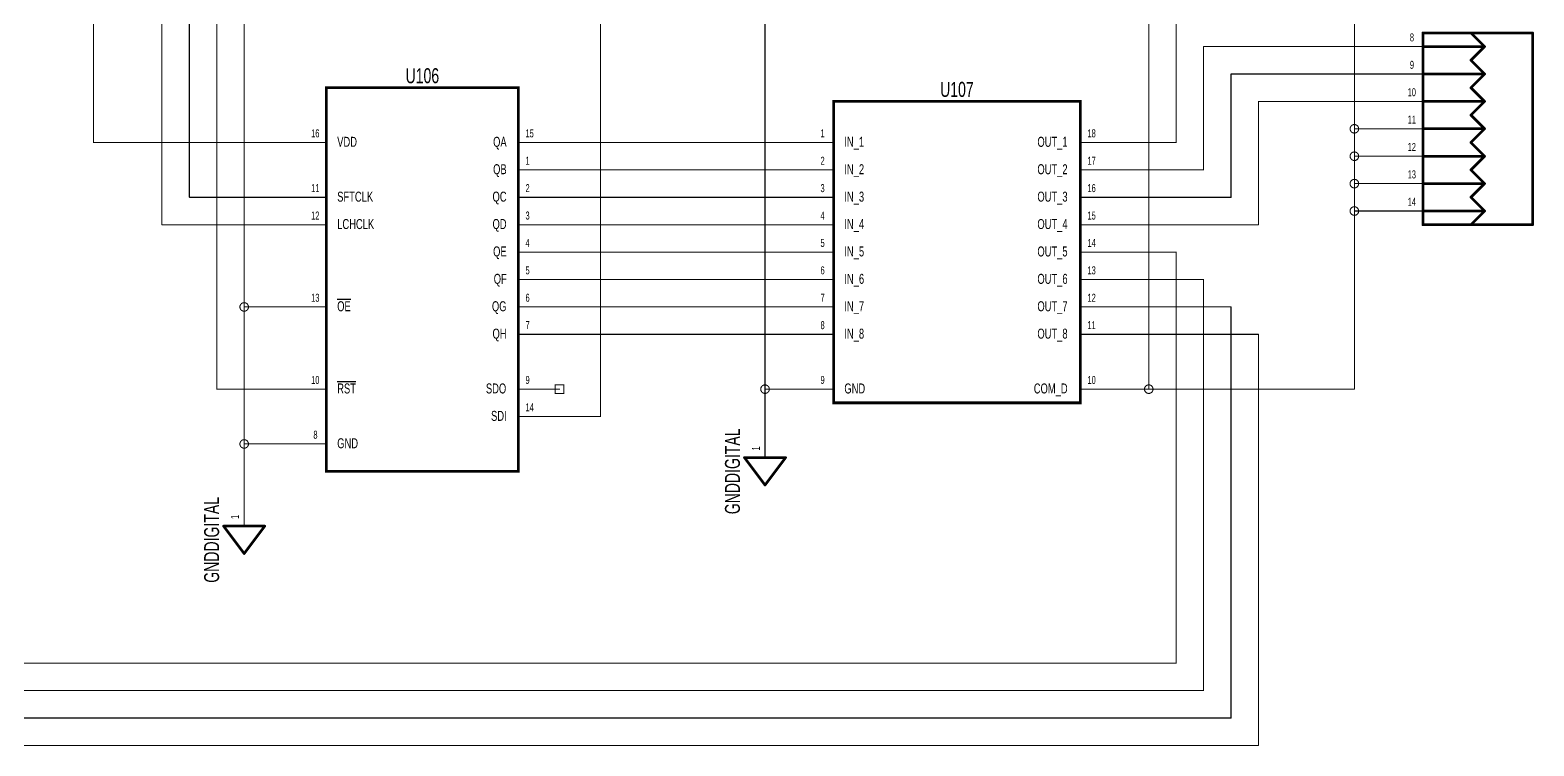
# Model space of a CAD drawing. Extents: x 0 to 23.8, y -0.1 to 21.2.
# Drawn here: x 13.12 to 18.6, y 13.61 to 16.22 of the extents above; entities that cross this region are included whole.
import ezdxf
from ezdxf.enums import TextEntityAlignment as Align

# ---------------------------------------------------------------- set-up
doc = ezdxf.new("R2010")
doc.units = 0
for name, color, linetype in [('Element', 253, 'CONTINUOUS'), ('Net', 50, 'CONTINUOUS'), ('Pin', 50, 'CONTINUOUS')]:
    doc.layers.add(name, color=color, linetype=linetype)

msp = doc.modelspace()

# ---------------------------------------------------------------- linework, layer by layer
at = {"layer": 'Element', "linetype": 'CONTINUOUS', "const_width": 0.0098}
for points in [[(18.6, 16.2091), (18.2, 16.2091)], [(18.2, 16.2091), (18.2, 15.5091)], [(18.425, 16.1591), (18.375, 16.2091)], [(18.6, 15.5091), (18.6, 16.2091)], [(18.425, 16.1591), (18.2, 16.1591)], [(18.425, 16.1591), (18.375, 16.1091)], [(18.425, 16.0591), (18.375, 16.1091)], [(18.425, 16.0591), (18.2, 16.0591)], [(18.425, 16.0591), (18.375, 16.0091)], [(14.2, 16.0091), (14.9, 16.0091), (14.9, 14.6091), (14.2, 14.6091), (14.2, 16.0091)], [(18.425, 15.9591), (18.375, 16.0091)], [(16.05, 15.9591), (16.95, 15.9591), (16.95, 14.8591), (16.05, 14.8591), (16.05, 15.9591)], [(18.425, 15.9591), (18.2, 15.9591)], [(18.425, 15.9591), (18.375, 15.9091)], [(18.425, 15.8591), (18.375, 15.9091)], [(18.425, 15.8591), (18.2, 15.8591)], [(18.425, 15.8591), (18.375, 15.8091)], [(18.425, 15.7591), (18.375, 15.8091)], [(18.425, 15.7591), (18.2, 15.7591)], [(18.425, 15.7591), (18.375, 15.7091)], [(18.425, 15.6591), (18.375, 15.7091)], [(18.425, 15.6591), (18.2, 15.6591)], [(18.425, 15.6591), (18.375, 15.6091)], [(18.425, 15.5591), (18.375, 15.6091)], [(18.425, 15.5591), (18.2, 15.5591)], [(18.425, 15.5591), (18.375, 15.5091)], [(18.2, 15.5091), (18.6, 15.5091)], [(15.725, 14.6591), (15.875, 14.6591)], [(15.725, 14.6591), (15.8, 14.5591)], [(15.8, 14.5591), (15.875, 14.6591)], [(13.825, 14.4091), (13.975, 14.4091)], [(13.825, 14.4091), (13.9, 14.3091)], [(13.9, 14.3091), (13.975, 14.4091)]]:
    msp.add_lwpolyline(points, dxfattribs=at)
at = {"layer": 'Element', "linetype": 'CONTINUOUS', "const_width": 0.0049}
for points in [[(18.1975, 16.2091, 1), (18.2025, 16.2091, 1), (18.1975, 16.2091, 1)], [(18.1975, 16.2091, 1), (18.2025, 16.2091, 1), (18.1975, 16.2091, 1)], [(18.3725, 16.2091, 1), (18.3775, 16.2091, 1), (18.3725, 16.2091, 1)], [(18.5975, 16.2091, 1), (18.6025, 16.2091, 1), (18.5975, 16.2091, 1)], [(18.5975, 16.2091, 1), (18.6025, 16.2091, 1), (18.5975, 16.2091, 1)], [(18.1975, 16.1591, 1), (18.2025, 16.1591, 1), (18.1975, 16.1591, 1)], [(18.4225, 16.1591, 1), (18.4275, 16.1591, 1), (18.4225, 16.1591, 1)], [(18.4225, 16.1591, 1), (18.4275, 16.1591, 1), (18.4225, 16.1591, 1)], [(18.4225, 16.1591, 1), (18.4275, 16.1591, 1), (18.4225, 16.1591, 1)], [(18.3725, 16.1091, 1), (18.3775, 16.1091, 1), (18.3725, 16.1091, 1)], [(18.3725, 16.1091, 1), (18.3775, 16.1091, 1), (18.3725, 16.1091, 1)], [(18.1975, 16.0591, 1), (18.2025, 16.0591, 1), (18.1975, 16.0591, 1)], [(18.4225, 16.0591, 1), (18.4275, 16.0591, 1), (18.4225, 16.0591, 1)], [(18.4225, 16.0591, 1), (18.4275, 16.0591, 1), (18.4225, 16.0591, 1)], [(18.4225, 16.0591, 1), (18.4275, 16.0591, 1), (18.4225, 16.0591, 1)], [(18.3725, 16.0091, 1), (18.3775, 16.0091, 1), (18.3725, 16.0091, 1)], [(18.3725, 16.0091, 1), (18.3775, 16.0091, 1), (18.3725, 16.0091, 1)], [(18.1975, 15.9591, 1), (18.2025, 15.9591, 1), (18.1975, 15.9591, 1)], [(18.3725, 15.9091, 1), (18.3775, 15.9091, 1), (18.3725, 15.9091, 1)], [(18.3725, 15.9091, 1), (18.3775, 15.9091, 1), (18.3725, 15.9091, 1)], [(18.4225, 15.9591, 1), (18.4275, 15.9591, 1), (18.4225, 15.9591, 1)], [(18.4225, 15.9591, 1), (18.4275, 15.9591, 1), (18.4225, 15.9591, 1)], [(18.4225, 15.9591, 1), (18.4275, 15.9591, 1), (18.4225, 15.9591, 1)], [(18.1975, 15.8591, 1), (18.2025, 15.8591, 1), (18.1975, 15.8591, 1)], [(18.4225, 15.8591, 1), (18.4275, 15.8591, 1), (18.4225, 15.8591, 1)], [(18.4225, 15.8591, 1), (18.4275, 15.8591, 1), (18.4225, 15.8591, 1)], [(18.4225, 15.8591, 1), (18.4275, 15.8591, 1), (18.4225, 15.8591, 1)], [(18.3725, 15.8091, 1), (18.3775, 15.8091, 1), (18.3725, 15.8091, 1)], [(18.3725, 15.8091, 1), (18.3775, 15.8091, 1), (18.3725, 15.8091, 1)], [(18.1975, 15.7591, 1), (18.2025, 15.7591, 1), (18.1975, 15.7591, 1)], [(18.4225, 15.7591, 1), (18.4275, 15.7591, 1), (18.4225, 15.7591, 1)], [(18.4225, 15.7591, 1), (18.4275, 15.7591, 1), (18.4225, 15.7591, 1)], [(18.4225, 15.7591, 1), (18.4275, 15.7591, 1), (18.4225, 15.7591, 1)], [(18.3725, 15.7091, 1), (18.3775, 15.7091, 1), (18.3725, 15.7091, 1)], [(18.3725, 15.7091, 1), (18.3775, 15.7091, 1), (18.3725, 15.7091, 1)], [(18.1975, 15.6591, 1), (18.2025, 15.6591, 1), (18.1975, 15.6591, 1)], [(18.4225, 15.6591, 1), (18.4275, 15.6591, 1), (18.4225, 15.6591, 1)], [(18.4225, 15.6591, 1), (18.4275, 15.6591, 1), (18.4225, 15.6591, 1)], [(18.4225, 15.6591, 1), (18.4275, 15.6591, 1), (18.4225, 15.6591, 1)], [(18.3725, 15.6091, 1), (18.3775, 15.6091, 1), (18.3725, 15.6091, 1)], [(18.3725, 15.6091, 1), (18.3775, 15.6091, 1), (18.3725, 15.6091, 1)], [(18.1975, 15.5591, 1), (18.2025, 15.5591, 1), (18.1975, 15.5591, 1)], [(18.4225, 15.5591, 1), (18.4275, 15.5591, 1), (18.4225, 15.5591, 1)], [(18.4225, 15.5591, 1), (18.4275, 15.5591, 1), (18.4225, 15.5591, 1)], [(18.4225, 15.5591, 1), (18.4275, 15.5591, 1), (18.4225, 15.5591, 1)], [(18.1975, 15.5091, 1), (18.2025, 15.5091, 1), (18.1975, 15.5091, 1)], [(18.1975, 15.5091, 1), (18.2025, 15.5091, 1), (18.1975, 15.5091, 1)], [(18.3725, 15.5091, 1), (18.3775, 15.5091, 1), (18.3725, 15.5091, 1)], [(18.5975, 15.5091, 1), (18.6025, 15.5091, 1), (18.5975, 15.5091, 1)], [(18.5975, 15.5091, 1), (18.6025, 15.5091, 1), (18.5975, 15.5091, 1)], [(15.7225, 14.6591, 1), (15.7275, 14.6591, 1), (15.7225, 14.6591, 1)], [(15.7225, 14.6591, 1), (15.7275, 14.6591, 1), (15.7225, 14.6591, 1)], [(15.8725, 14.6591, 1), (15.8775, 14.6591, 1), (15.8725, 14.6591, 1)], [(15.8725, 14.6591, 1), (15.8775, 14.6591, 1), (15.8725, 14.6591, 1)], [(15.7975, 14.5591, 1), (15.8025, 14.5591, 1), (15.7975, 14.5591, 1)], [(15.7975, 14.5591, 1), (15.8025, 14.5591, 1), (15.7975, 14.5591, 1)], [(13.8225, 14.4091, 1), (13.8275, 14.4091, 1), (13.8225, 14.4091, 1)], [(13.8225, 14.4091, 1), (13.8275, 14.4091, 1), (13.8225, 14.4091, 1)], [(13.9725, 14.4091, 1), (13.9775, 14.4091, 1), (13.9725, 14.4091, 1)], [(13.9725, 14.4091, 1), (13.9775, 14.4091, 1), (13.9725, 14.4091, 1)], [(13.8975, 14.3091, 1), (13.9025, 14.3091, 1), (13.8975, 14.3091, 1)], [(13.8975, 14.3091, 1), (13.9025, 14.3091, 1), (13.8975, 14.3091, 1)]]:
    msp.add_lwpolyline(points, format="xyb", dxfattribs=at)
at = {"layer": 'Net', "linetype": 'CONTINUOUS', "const_width": 0.0039}
for points in [[(13.9, 14.5591), (13.9, 19.9591)], [(17.95, 15.5591), (17.95, 17.6591)], [(13.35, 15.8091), (13.35, 17.4591)], [(13.7, 15.6091), (13.7, 17.2591)], [(13.6, 15.5091), (13.6, 17.1591)], [(13.8, 14.9091), (13.8, 16.5591)], [(15.2, 16.5591), (15.2, 14.8091)], [(15.8, 16.5591), (15.8, 14.9091)], [(17.2, 16.5591), (17.2, 14.9091)], [(17.3, 15.8091), (17.3, 16.5591)], [(17.4, 15.7091), (17.4, 16.1591)], [(17.4, 16.1591), (18.05, 16.1591)], [(17.5, 15.6091), (17.5, 16.0591)], [(17.5, 16.0591), (18.05, 16.0591)], [(17.6, 15.5091), (17.6, 15.9591)], [(17.6, 15.9591), (18.05, 15.9591)], [(17.9343, 15.8591), (17.935, 15.8542), (17.9373, 15.8498), (17.9407, 15.8463), (17.9451, 15.8441), (17.95, 15.8433), (17.9549, 15.8441), (17.9593, 15.8463), (17.9627, 15.8498), (17.965, 15.8542), (17.9657, 15.8591), (17.965, 15.8639), (17.9627, 15.8683), (17.9593, 15.8718), (17.9549, 15.874), (17.95, 15.8748), (17.9451, 15.874), (17.9407, 15.8718), (17.9373, 15.8683), (17.935, 15.8639), (17.9343, 15.8591)], [(18.05, 15.8591), (17.95, 15.8591)], [(14.05, 15.8091), (13.35, 15.8091)], [(15.05, 15.8091), (15.9, 15.8091)], [(17.1, 15.8091), (17.3, 15.8091)], [(17.9343, 15.7591), (17.935, 15.7542), (17.9373, 15.7498), (17.9407, 15.7463), (17.9451, 15.7441), (17.95, 15.7433), (17.9549, 15.7441), (17.9593, 15.7463), (17.9627, 15.7498), (17.965, 15.7542), (17.9657, 15.7591), (17.965, 15.7639), (17.9627, 15.7683), (17.9593, 15.7718), (17.9549, 15.774), (17.95, 15.7748), (17.9451, 15.774), (17.9407, 15.7718), (17.9373, 15.7683), (17.935, 15.7639), (17.9343, 15.7591)], [(18.05, 15.7591), (17.95, 15.7591)], [(15.9, 15.7091), (15.05, 15.7091)], [(17.1, 15.7091), (17.4, 15.7091)], [(17.9343, 15.6591), (17.935, 15.6542), (17.9373, 15.6498), (17.9407, 15.6463), (17.9451, 15.6441), (17.95, 15.6433), (17.9549, 15.6441), (17.9593, 15.6463), (17.9627, 15.6498), (17.965, 15.6542), (17.9657, 15.6591), (17.965, 15.6639), (17.9627, 15.6683), (17.9593, 15.6718), (17.9549, 15.674), (17.95, 15.6748), (17.9451, 15.674), (17.9407, 15.6718), (17.9373, 15.6683), (17.935, 15.6639), (17.9343, 15.6591)], [(18.05, 15.6591), (17.95, 15.6591)], [(14.05, 15.6091), (13.7, 15.6091)], [(15.05, 15.6091), (15.9, 15.6091)], [(17.1, 15.6091), (17.5, 15.6091)], [(17.9343, 15.5591), (17.935, 15.5542), (17.9373, 15.5498), (17.9407, 15.5463), (17.9451, 15.5441), (17.95, 15.5433), (17.9549, 15.5441), (17.9593, 15.5463), (17.9627, 15.5498), (17.965, 15.5542), (17.9657, 15.5591), (17.965, 15.5639), (17.9627, 15.5683), (17.9593, 15.5718), (17.9549, 15.574), (17.95, 15.5748), (17.9451, 15.574), (17.9407, 15.5718), (17.9373, 15.5683), (17.935, 15.5639), (17.9343, 15.5591)], [(18.05, 15.5591), (17.95, 15.5591)], [(17.95, 14.9091), (17.95, 15.5591)], [(14.05, 15.5091), (13.6, 15.5091)], [(15.9, 15.5091), (15.05, 15.5091)], [(17.1, 15.5091), (17.6, 15.5091)], [(15.05, 15.4091), (15.9, 15.4091)], [(17.1, 15.4091), (17.3, 15.4091)], [(17.3, 15.4091), (17.3, 13.9091)], [(15.9, 15.3091), (15.05, 15.3091)], [(17.1, 15.3091), (17.4, 15.3091)], [(17.4, 15.3091), (17.4, 13.8091)], [(13.8843, 15.2091), (13.885, 15.2042), (13.8873, 15.1998), (13.8907, 15.1963), (13.8951, 15.1941), (13.9, 15.1933), (13.9049, 15.1941), (13.9093, 15.1963), (13.9127, 15.1998), (13.915, 15.2042), (13.9157, 15.2091), (13.915, 15.2139), (13.9127, 15.2183), (13.9093, 15.2218), (13.9049, 15.224), (13.9, 15.2248), (13.8951, 15.224), (13.8907, 15.2218), (13.8873, 15.2183), (13.885, 15.2139), (13.8843, 15.2091)], [(14.05, 15.2091), (13.9, 15.2091)], [(15.05, 15.2091), (15.9, 15.2091)], [(17.1, 15.2091), (17.5, 15.2091)], [(17.5, 15.2091), (17.5, 13.7091)], [(15.9, 15.1091), (15.05, 15.1091)], [(17.1, 15.1091), (17.6, 15.1091)], [(17.6, 15.1091), (17.6, 13.6091)], [(15.7843, 14.9091), (15.785, 14.9042), (15.7873, 14.8998), (15.7907, 14.8963), (15.7951, 14.8941), (15.8, 14.8933), (15.8049, 14.8941), (15.8093, 14.8963), (15.8127, 14.8998), (15.815, 14.9042), (15.8157, 14.9091), (15.815, 14.9139), (15.8127, 14.9183), (15.8093, 14.9218), (15.8049, 14.924), (15.8, 14.9248), (15.7951, 14.924), (15.7907, 14.9218), (15.7873, 14.9183), (15.785, 14.9139), (15.7843, 14.9091)], [(17.1843, 14.9091), (17.185, 14.9042), (17.1873, 14.8998), (17.1907, 14.8963), (17.1951, 14.8941), (17.2, 14.8933), (17.2049, 14.8941), (17.2093, 14.8963), (17.2127, 14.8998), (17.215, 14.9042), (17.2157, 14.9091), (17.215, 14.9139), (17.2127, 14.9183), (17.2093, 14.9218), (17.2049, 14.924), (17.2, 14.9248), (17.1951, 14.924), (17.1907, 14.9218), (17.1873, 14.9183), (17.185, 14.9139), (17.1843, 14.9091)], [(14.05, 14.9091), (13.8, 14.9091)], [(15.9, 14.9091), (15.8, 14.9091)], [(15.8, 14.9091), (15.8, 14.8091)], [(17.1, 14.9091), (17.95, 14.9091)], [(15.2, 14.8091), (15.05, 14.8091)], [(13.8843, 14.7091), (13.885, 14.7042), (13.8873, 14.6998), (13.8907, 14.6963), (13.8951, 14.6941), (13.9, 14.6933), (13.9049, 14.6941), (13.9093, 14.6963), (13.9127, 14.6998), (13.915, 14.7042), (13.9157, 14.7091), (13.915, 14.7139), (13.9127, 14.7183), (13.9093, 14.7218), (13.9049, 14.724), (13.9, 14.7248), (13.8951, 14.724), (13.8907, 14.7218), (13.8873, 14.7183), (13.885, 14.7139), (13.8843, 14.7091)], [(14.05, 14.7091), (13.9, 14.7091)], [(17.3, 13.9091), (12.7394, 13.9091)], [(17.4, 13.8091), (12.7394, 13.8091)], [(17.5, 13.7091), (12.7394, 13.7091)], [(17.6, 13.6091), (12.7394, 13.6091)]]:
    msp.add_lwpolyline(points, dxfattribs=at)
at = {"layer": 'Net', "linetype": 'CONTINUOUS', "const_width": 0.002}
for points in [[(17.399, 16.1591, 1), (17.401, 16.1591, 1), (17.399, 16.1591, 1)], [(17.399, 16.1591, 1), (17.401, 16.1591, 1), (17.399, 16.1591, 1)], [(18.049, 16.1591, 1), (18.051, 16.1591, 1), (18.049, 16.1591, 1)], [(17.499, 16.0591, 1), (17.501, 16.0591, 1), (17.499, 16.0591, 1)], [(17.499, 16.0591, 1), (17.501, 16.0591, 1), (17.499, 16.0591, 1)], [(18.049, 16.0591, 1), (18.051, 16.0591, 1), (18.049, 16.0591, 1)], [(17.599, 15.9591, 1), (17.601, 15.9591, 1), (17.599, 15.9591, 1)], [(17.599, 15.9591, 1), (17.601, 15.9591, 1), (17.599, 15.9591, 1)], [(18.049, 15.9591, 1), (18.051, 15.9591, 1), (18.049, 15.9591, 1)], [(17.9333, 15.8591, 1), (17.9352, 15.8591, 1), (17.9333, 15.8591, 1)], [(17.949, 15.8591, 1), (17.951, 15.8591, 1), (17.949, 15.8591, 1)], [(18.049, 15.8591, 1), (18.051, 15.8591, 1), (18.049, 15.8591, 1)], [(13.349, 15.8091, 1), (13.351, 15.8091, 1), (13.349, 15.8091, 1)], [(13.349, 15.8091, 1), (13.351, 15.8091, 1), (13.349, 15.8091, 1)], [(14.049, 15.8091, 1), (14.051, 15.8091, 1), (14.049, 15.8091, 1)], [(15.049, 15.8091, 1), (15.051, 15.8091, 1), (15.049, 15.8091, 1)], [(15.899, 15.8091, 1), (15.901, 15.8091, 1), (15.899, 15.8091, 1)], [(17.099, 15.8091, 1), (17.101, 15.8091, 1), (17.099, 15.8091, 1)], [(17.299, 15.8091, 1), (17.301, 15.8091, 1), (17.299, 15.8091, 1)], [(17.299, 15.8091, 1), (17.301, 15.8091, 1), (17.299, 15.8091, 1)], [(17.9333, 15.7591, 1), (17.9352, 15.7591, 1), (17.9333, 15.7591, 1)], [(17.949, 15.7591, 1), (17.951, 15.7591, 1), (17.949, 15.7591, 1)], [(18.049, 15.7591, 1), (18.051, 15.7591, 1), (18.049, 15.7591, 1)], [(15.049, 15.7091, 1), (15.051, 15.7091, 1), (15.049, 15.7091, 1)], [(15.899, 15.7091, 1), (15.901, 15.7091, 1), (15.899, 15.7091, 1)], [(17.099, 15.7091, 1), (17.101, 15.7091, 1), (17.099, 15.7091, 1)], [(17.399, 15.7091, 1), (17.401, 15.7091, 1), (17.399, 15.7091, 1)], [(17.399, 15.7091, 1), (17.401, 15.7091, 1), (17.399, 15.7091, 1)], [(17.9333, 15.6591, 1), (17.9352, 15.6591, 1), (17.9333, 15.6591, 1)], [(17.949, 15.6591, 1), (17.951, 15.6591, 1), (17.949, 15.6591, 1)], [(18.049, 15.6591, 1), (18.051, 15.6591, 1), (18.049, 15.6591, 1)], [(13.699, 15.6091, 1), (13.701, 15.6091, 1), (13.699, 15.6091, 1)], [(13.699, 15.6091, 1), (13.701, 15.6091, 1), (13.699, 15.6091, 1)], [(14.049, 15.6091, 1), (14.051, 15.6091, 1), (14.049, 15.6091, 1)], [(15.049, 15.6091, 1), (15.051, 15.6091, 1), (15.049, 15.6091, 1)], [(15.899, 15.6091, 1), (15.901, 15.6091, 1), (15.899, 15.6091, 1)], [(17.099, 15.6091, 1), (17.101, 15.6091, 1), (17.099, 15.6091, 1)], [(17.499, 15.6091, 1), (17.501, 15.6091, 1), (17.499, 15.6091, 1)], [(17.499, 15.6091, 1), (17.501, 15.6091, 1), (17.499, 15.6091, 1)], [(17.9333, 15.5591, 1), (17.9352, 15.5591, 1), (17.9333, 15.5591, 1)], [(17.949, 15.5591, 1), (17.951, 15.5591, 1), (17.949, 15.5591, 1)], [(17.949, 15.5591, 1), (17.951, 15.5591, 1), (17.949, 15.5591, 1)], [(17.949, 15.5591, 1), (17.951, 15.5591, 1), (17.949, 15.5591, 1)], [(18.049, 15.5591, 1), (18.051, 15.5591, 1), (18.049, 15.5591, 1)], [(13.599, 15.5091, 1), (13.601, 15.5091, 1), (13.599, 15.5091, 1)], [(13.599, 15.5091, 1), (13.601, 15.5091, 1), (13.599, 15.5091, 1)], [(14.049, 15.5091, 1), (14.051, 15.5091, 1), (14.049, 15.5091, 1)], [(15.049, 15.5091, 1), (15.051, 15.5091, 1), (15.049, 15.5091, 1)], [(15.899, 15.5091, 1), (15.901, 15.5091, 1), (15.899, 15.5091, 1)], [(17.099, 15.5091, 1), (17.101, 15.5091, 1), (17.099, 15.5091, 1)], [(17.599, 15.5091, 1), (17.601, 15.5091, 1), (17.599, 15.5091, 1)], [(17.599, 15.5091, 1), (17.601, 15.5091, 1), (17.599, 15.5091, 1)], [(15.049, 15.4091, 1), (15.051, 15.4091, 1), (15.049, 15.4091, 1)], [(15.899, 15.4091, 1), (15.901, 15.4091, 1), (15.899, 15.4091, 1)], [(17.099, 15.4091, 1), (17.101, 15.4091, 1), (17.099, 15.4091, 1)], [(17.299, 15.4091, 1), (17.301, 15.4091, 1), (17.299, 15.4091, 1)], [(17.299, 15.4091, 1), (17.301, 15.4091, 1), (17.299, 15.4091, 1)], [(15.049, 15.3091, 1), (15.051, 15.3091, 1), (15.049, 15.3091, 1)], [(15.899, 15.3091, 1), (15.901, 15.3091, 1), (15.899, 15.3091, 1)], [(17.099, 15.3091, 1), (17.101, 15.3091, 1), (17.099, 15.3091, 1)], [(17.399, 15.3091, 1), (17.401, 15.3091, 1), (17.399, 15.3091, 1)], [(17.399, 15.3091, 1), (17.401, 15.3091, 1), (17.399, 15.3091, 1)], [(13.8833, 15.2091, 1), (13.8852, 15.2091, 1), (13.8833, 15.2091, 1)], [(13.899, 15.2091, 1), (13.901, 15.2091, 1), (13.899, 15.2091, 1)], [(14.049, 15.2091, 1), (14.051, 15.2091, 1), (14.049, 15.2091, 1)], [(15.049, 15.2091, 1), (15.051, 15.2091, 1), (15.049, 15.2091, 1)], [(15.899, 15.2091, 1), (15.901, 15.2091, 1), (15.899, 15.2091, 1)], [(17.099, 15.2091, 1), (17.101, 15.2091, 1), (17.099, 15.2091, 1)], [(17.499, 15.2091, 1), (17.501, 15.2091, 1), (17.499, 15.2091, 1)], [(17.499, 15.2091, 1), (17.501, 15.2091, 1), (17.499, 15.2091, 1)], [(15.049, 15.1091, 1), (15.051, 15.1091, 1), (15.049, 15.1091, 1)], [(15.899, 15.1091, 1), (15.901, 15.1091, 1), (15.899, 15.1091, 1)], [(17.099, 15.1091, 1), (17.101, 15.1091, 1), (17.099, 15.1091, 1)], [(17.599, 15.1091, 1), (17.601, 15.1091, 1), (17.599, 15.1091, 1)], [(17.599, 15.1091, 1), (17.601, 15.1091, 1), (17.599, 15.1091, 1)], [(13.799, 14.9091, 1), (13.801, 14.9091, 1), (13.799, 14.9091, 1)], [(13.799, 14.9091, 1), (13.801, 14.9091, 1), (13.799, 14.9091, 1)], [(14.049, 14.9091, 1), (14.051, 14.9091, 1), (14.049, 14.9091, 1)], [(15.7833, 14.9091, 1), (15.7852, 14.9091, 1), (15.7833, 14.9091, 1)], [(15.799, 14.9091, 1), (15.801, 14.9091, 1), (15.799, 14.9091, 1)], [(15.799, 14.9091, 1), (15.801, 14.9091, 1), (15.799, 14.9091, 1)], [(15.799, 14.9091, 1), (15.801, 14.9091, 1), (15.799, 14.9091, 1)], [(15.899, 14.9091, 1), (15.901, 14.9091, 1), (15.899, 14.9091, 1)], [(17.099, 14.9091, 1), (17.101, 14.9091, 1), (17.099, 14.9091, 1)], [(17.1833, 14.9091, 1), (17.1852, 14.9091, 1), (17.1833, 14.9091, 1)], [(17.199, 14.9091, 1), (17.201, 14.9091, 1), (17.199, 14.9091, 1)], [(17.949, 14.9091, 1), (17.951, 14.9091, 1), (17.949, 14.9091, 1)], [(17.949, 14.9091, 1), (17.951, 14.9091, 1), (17.949, 14.9091, 1)], [(15.049, 14.8091, 1), (15.051, 14.8091, 1), (15.049, 14.8091, 1)], [(15.199, 14.8091, 1), (15.201, 14.8091, 1), (15.199, 14.8091, 1)], [(15.199, 14.8091, 1), (15.201, 14.8091, 1), (15.199, 14.8091, 1)], [(15.799, 14.8091, 1), (15.801, 14.8091, 1), (15.799, 14.8091, 1)], [(13.8833, 14.7091, 1), (13.8852, 14.7091, 1), (13.8833, 14.7091, 1)], [(13.899, 14.7091, 1), (13.901, 14.7091, 1), (13.899, 14.7091, 1)], [(14.049, 14.7091, 1), (14.051, 14.7091, 1), (14.049, 14.7091, 1)], [(13.899, 14.5591, 1), (13.901, 14.5591, 1), (13.899, 14.5591, 1)], [(17.299, 13.9091, 1), (17.301, 13.9091, 1), (17.299, 13.9091, 1)], [(17.299, 13.9091, 1), (17.301, 13.9091, 1), (17.299, 13.9091, 1)], [(17.399, 13.8091, 1), (17.401, 13.8091, 1), (17.399, 13.8091, 1)], [(17.399, 13.8091, 1), (17.401, 13.8091, 1), (17.399, 13.8091, 1)], [(17.499, 13.7091, 1), (17.501, 13.7091, 1), (17.499, 13.7091, 1)], [(17.499, 13.7091, 1), (17.501, 13.7091, 1), (17.499, 13.7091, 1)], [(17.599, 13.6091, 1), (17.601, 13.6091, 1), (17.599, 13.6091, 1)], [(17.599, 13.6091, 1), (17.601, 13.6091, 1), (17.599, 13.6091, 1)]]:
    msp.add_lwpolyline(points, format="xyb", dxfattribs=at)
at = {"layer": 'Pin', "linetype": 'CONTINUOUS', "const_width": 0.002}
for points in [[(18.049, 16.1591, 1), (18.051, 16.1591, 1), (18.049, 16.1591, 1)], [(18.199, 16.1591, 1), (18.201, 16.1591, 1), (18.199, 16.1591, 1)], [(18.049, 16.0591, 1), (18.051, 16.0591, 1), (18.049, 16.0591, 1)], [(18.199, 16.0591, 1), (18.201, 16.0591, 1), (18.199, 16.0591, 1)], [(18.049, 15.9591, 1), (18.051, 15.9591, 1), (18.049, 15.9591, 1)], [(18.199, 15.9591, 1), (18.201, 15.9591, 1), (18.199, 15.9591, 1)], [(18.049, 15.8591, 1), (18.051, 15.8591, 1), (18.049, 15.8591, 1)], [(18.199, 15.8591, 1), (18.201, 15.8591, 1), (18.199, 15.8591, 1)], [(14.049, 15.8091, 1), (14.051, 15.8091, 1), (14.049, 15.8091, 1)], [(14.199, 15.8091, 1), (14.201, 15.8091, 1), (14.199, 15.8091, 1)], [(14.899, 15.8091, 1), (14.901, 15.8091, 1), (14.899, 15.8091, 1)], [(15.049, 15.8091, 1), (15.051, 15.8091, 1), (15.049, 15.8091, 1)], [(15.899, 15.8091, 1), (15.901, 15.8091, 1), (15.899, 15.8091, 1)], [(16.049, 15.8091, 1), (16.051, 15.8091, 1), (16.049, 15.8091, 1)], [(16.949, 15.8091, 1), (16.951, 15.8091, 1), (16.949, 15.8091, 1)], [(17.099, 15.8091, 1), (17.101, 15.8091, 1), (17.099, 15.8091, 1)], [(18.049, 15.7591, 1), (18.051, 15.7591, 1), (18.049, 15.7591, 1)], [(18.199, 15.7591, 1), (18.201, 15.7591, 1), (18.199, 15.7591, 1)], [(14.899, 15.7091, 1), (14.901, 15.7091, 1), (14.899, 15.7091, 1)], [(15.049, 15.7091, 1), (15.051, 15.7091, 1), (15.049, 15.7091, 1)], [(15.899, 15.7091, 1), (15.901, 15.7091, 1), (15.899, 15.7091, 1)], [(16.049, 15.7091, 1), (16.051, 15.7091, 1), (16.049, 15.7091, 1)], [(16.949, 15.7091, 1), (16.951, 15.7091, 1), (16.949, 15.7091, 1)], [(17.099, 15.7091, 1), (17.101, 15.7091, 1), (17.099, 15.7091, 1)], [(18.049, 15.6591, 1), (18.051, 15.6591, 1), (18.049, 15.6591, 1)], [(18.199, 15.6591, 1), (18.201, 15.6591, 1), (18.199, 15.6591, 1)], [(14.049, 15.6091, 1), (14.051, 15.6091, 1), (14.049, 15.6091, 1)], [(14.199, 15.6091, 1), (14.201, 15.6091, 1), (14.199, 15.6091, 1)], [(14.899, 15.6091, 1), (14.901, 15.6091, 1), (14.899, 15.6091, 1)], [(15.049, 15.6091, 1), (15.051, 15.6091, 1), (15.049, 15.6091, 1)], [(15.899, 15.6091, 1), (15.901, 15.6091, 1), (15.899, 15.6091, 1)], [(16.049, 15.6091, 1), (16.051, 15.6091, 1), (16.049, 15.6091, 1)], [(16.949, 15.6091, 1), (16.951, 15.6091, 1), (16.949, 15.6091, 1)], [(17.099, 15.6091, 1), (17.101, 15.6091, 1), (17.099, 15.6091, 1)], [(18.049, 15.5591, 1), (18.051, 15.5591, 1), (18.049, 15.5591, 1)], [(18.199, 15.5591, 1), (18.201, 15.5591, 1), (18.199, 15.5591, 1)], [(14.049, 15.5091, 1), (14.051, 15.5091, 1), (14.049, 15.5091, 1)], [(14.199, 15.5091, 1), (14.201, 15.5091, 1), (14.199, 15.5091, 1)], [(14.899, 15.5091, 1), (14.901, 15.5091, 1), (14.899, 15.5091, 1)], [(15.049, 15.5091, 1), (15.051, 15.5091, 1), (15.049, 15.5091, 1)], [(15.899, 15.5091, 1), (15.901, 15.5091, 1), (15.899, 15.5091, 1)], [(16.049, 15.5091, 1), (16.051, 15.5091, 1), (16.049, 15.5091, 1)], [(16.949, 15.5091, 1), (16.951, 15.5091, 1), (16.949, 15.5091, 1)], [(17.099, 15.5091, 1), (17.101, 15.5091, 1), (17.099, 15.5091, 1)], [(14.899, 15.4091, 1), (14.901, 15.4091, 1), (14.899, 15.4091, 1)], [(15.049, 15.4091, 1), (15.051, 15.4091, 1), (15.049, 15.4091, 1)], [(15.899, 15.4091, 1), (15.901, 15.4091, 1), (15.899, 15.4091, 1)], [(16.049, 15.4091, 1), (16.051, 15.4091, 1), (16.049, 15.4091, 1)], [(16.949, 15.4091, 1), (16.951, 15.4091, 1), (16.949, 15.4091, 1)], [(17.099, 15.4091, 1), (17.101, 15.4091, 1), (17.099, 15.4091, 1)], [(14.899, 15.3091, 1), (14.901, 15.3091, 1), (14.899, 15.3091, 1)], [(15.049, 15.3091, 1), (15.051, 15.3091, 1), (15.049, 15.3091, 1)], [(15.899, 15.3091, 1), (15.901, 15.3091, 1), (15.899, 15.3091, 1)], [(16.049, 15.3091, 1), (16.051, 15.3091, 1), (16.049, 15.3091, 1)], [(16.949, 15.3091, 1), (16.951, 15.3091, 1), (16.949, 15.3091, 1)], [(17.099, 15.3091, 1), (17.101, 15.3091, 1), (17.099, 15.3091, 1)], [(14.049, 15.2091, 1), (14.051, 15.2091, 1), (14.049, 15.2091, 1)], [(14.199, 15.2091, 1), (14.201, 15.2091, 1), (14.199, 15.2091, 1)], [(14.899, 15.2091, 1), (14.901, 15.2091, 1), (14.899, 15.2091, 1)], [(15.049, 15.2091, 1), (15.051, 15.2091, 1), (15.049, 15.2091, 1)], [(15.899, 15.2091, 1), (15.901, 15.2091, 1), (15.899, 15.2091, 1)], [(16.049, 15.2091, 1), (16.051, 15.2091, 1), (16.049, 15.2091, 1)], [(16.949, 15.2091, 1), (16.951, 15.2091, 1), (16.949, 15.2091, 1)], [(17.099, 15.2091, 1), (17.101, 15.2091, 1), (17.099, 15.2091, 1)], [(14.899, 15.1091, 1), (14.901, 15.1091, 1), (14.899, 15.1091, 1)], [(15.049, 15.1091, 1), (15.051, 15.1091, 1), (15.049, 15.1091, 1)], [(15.899, 15.1091, 1), (15.901, 15.1091, 1), (15.899, 15.1091, 1)], [(16.049, 15.1091, 1), (16.051, 15.1091, 1), (16.049, 15.1091, 1)], [(16.949, 15.1091, 1), (16.951, 15.1091, 1), (16.949, 15.1091, 1)], [(17.099, 15.1091, 1), (17.101, 15.1091, 1), (17.099, 15.1091, 1)], [(14.049, 14.9091, 1), (14.051, 14.9091, 1), (14.049, 14.9091, 1)], [(14.199, 14.9091, 1), (14.201, 14.9091, 1), (14.199, 14.9091, 1)], [(14.899, 14.9091, 1), (14.901, 14.9091, 1), (14.899, 14.9091, 1)], [(15.049, 14.9091, 1), (15.051, 14.9091, 1), (15.049, 14.9091, 1)], [(15.899, 14.9091, 1), (15.901, 14.9091, 1), (15.899, 14.9091, 1)], [(16.049, 14.9091, 1), (16.051, 14.9091, 1), (16.049, 14.9091, 1)], [(16.949, 14.9091, 1), (16.951, 14.9091, 1), (16.949, 14.9091, 1)], [(17.099, 14.9091, 1), (17.101, 14.9091, 1), (17.099, 14.9091, 1)], [(14.899, 14.8091, 1), (14.901, 14.8091, 1), (14.899, 14.8091, 1)], [(15.049, 14.8091, 1), (15.051, 14.8091, 1), (15.049, 14.8091, 1)], [(15.799, 14.8091, 1), (15.801, 14.8091, 1), (15.799, 14.8091, 1)], [(14.049, 14.7091, 1), (14.051, 14.7091, 1), (14.049, 14.7091, 1)], [(14.199, 14.7091, 1), (14.201, 14.7091, 1), (14.199, 14.7091, 1)], [(15.799, 14.6591, 1), (15.801, 14.6591, 1), (15.799, 14.6591, 1)], [(13.899, 14.5591, 1), (13.901, 14.5591, 1), (13.899, 14.5591, 1)], [(13.899, 14.4091, 1), (13.901, 14.4091, 1), (13.899, 14.4091, 1)]]:
    msp.add_lwpolyline(points, format="xyb", dxfattribs=at)
at = {"layer": 'Pin', "linetype": 'CONTINUOUS', "const_width": 0.0039}
for points in [[(18.2, 16.1591), (18.05, 16.1591)], [(18.2, 16.0591), (18.05, 16.0591)], [(18.2, 15.9591), (18.05, 15.9591)], [(18.2, 15.8591), (18.05, 15.8591)], [(14.2, 15.8091), (14.05, 15.8091)], [(14.9, 15.8091), (15.05, 15.8091)], [(16.05, 15.8091), (15.9, 15.8091)], [(16.95, 15.8091), (17.1, 15.8091)], [(18.2, 15.7591), (18.05, 15.7591)], [(14.9, 15.7091), (15.05, 15.7091)], [(16.05, 15.7091), (15.9, 15.7091)], [(16.95, 15.7091), (17.1, 15.7091)], [(18.2, 15.6591), (18.05, 15.6591)], [(14.2, 15.6091), (14.05, 15.6091)], [(14.9, 15.6091), (15.05, 15.6091)], [(16.05, 15.6091), (15.9, 15.6091)], [(16.95, 15.6091), (17.1, 15.6091)], [(18.2, 15.5591), (18.05, 15.5591)], [(14.2, 15.5091), (14.05, 15.5091)], [(14.9, 15.5091), (15.05, 15.5091)], [(16.05, 15.5091), (15.9, 15.5091)], [(16.95, 15.5091), (17.1, 15.5091)], [(14.9, 15.4091), (15.05, 15.4091)], [(16.05, 15.4091), (15.9, 15.4091)], [(16.95, 15.4091), (17.1, 15.4091)], [(14.9, 15.3091), (15.05, 15.3091)], [(16.05, 15.3091), (15.9, 15.3091)], [(16.95, 15.3091), (17.1, 15.3091)], [(14.2, 15.2091), (14.05, 15.2091)], [(14.9, 15.2091), (15.05, 15.2091)], [(16.05, 15.2091), (15.9, 15.2091)], [(16.95, 15.2091), (17.1, 15.2091)], [(14.9, 15.1091), (15.05, 15.1091)], [(16.05, 15.1091), (15.9, 15.1091)], [(16.95, 15.1091), (17.1, 15.1091)], [(15.0343, 14.9248), (15.0657, 14.9248), (15.0657, 14.8933), (15.0343, 14.8933), (15.0343, 14.9248)], [(14.2, 14.9091), (14.05, 14.9091)], [(14.9, 14.9091), (15.05, 14.9091)], [(16.05, 14.9091), (15.9, 14.9091)], [(16.95, 14.9091), (17.1, 14.9091)], [(14.9, 14.8091), (15.05, 14.8091)], [(15.8, 14.6591), (15.8, 14.8091)], [(14.2, 14.7091), (14.05, 14.7091)], [(13.9, 14.4091), (13.9, 14.5591)]]:
    msp.add_lwpolyline(points, dxfattribs=at)

# ---------------------------------------------------------------- texts
at = {"layer": 'Element', "width": 0.7}
for s, p in [('U106', (14.55, 16.0091)), ('U107', (16.5, 15.9591))]:
    msp.add_text(s, height=0.0547, dxfattribs=at).set_placement(p, align=Align.BOTTOM_CENTER)
for p in [(15.725, 14.6091), (13.825, 14.3591)]:
    msp.add_text('GNDDIGITAL', height=0.0547, rotation=90, dxfattribs=at).set_placement(p, align=Align.BOTTOM_CENTER)
at = {"layer": 'Pin', "width": 0.7}
for s, height, p in [('8', 0.0292, (18.1524, 16.2072)), ('9', 0.0292, (18.1524, 16.1072)), ('10', 0.0292, (18.1442, 16.0072)), ('16', 0.0292, (14.1442, 15.8572)), ('15', 0.0292, (14.9262, 15.8572)), ('1', 0.0292, (16.0024, 15.8572)), ('18', 0.0292, (16.9762, 15.8572)), ('11', 0.0292, (18.1442, 15.9072)), ('VDD', 0.0365, (14.2394, 15.8298)), ('QA', 0.0365, (14.8081, 15.8298)), ('IN_1', 0.0365, (16.0894, 15.8298)), ('OUT_1', 0.0365, (16.7936, 15.8298)), ('12', 0.0292, (18.1442, 15.8072)), ('1', 0.0292, (14.9262, 15.7572)), ('2', 0.0292, (16.0024, 15.7572)), ('17', 0.0292, (16.9762, 15.7572)), ('QB', 0.0365, (14.8081, 15.7298)), ('IN_2', 0.0365, (16.0894, 15.7298)), ('OUT_2', 0.0365, (16.7936, 15.7298)), ('13', 0.0292, (18.1442, 15.7072)), ('11', 0.0292, (14.1442, 15.6572)), ('2', 0.0292, (14.9262, 15.6572)), ('3', 0.0292, (16.0024, 15.6572)), ('16', 0.0292, (16.9762, 15.6572)), ('SFTCLK', 0.0365, (14.2394, 15.6298)), ('QC', 0.0365, (14.8059, 15.6298)), ('IN_3', 0.0365, (16.0894, 15.6298)), ('OUT_3', 0.0365, (16.7936, 15.6298)), ('14', 0.0292, (18.1442, 15.6072)), ('12', 0.0292, (14.1442, 15.5572)), ('LCHCLK', 0.0365, (14.2394, 15.5298)), ('QD', 0.0365, (14.8059, 15.5298)), ('3', 0.0292, (14.9262, 15.5572)), ('4', 0.0292, (16.0024, 15.5572)), ('IN_4', 0.0365, (16.0894, 15.5298)), ('OUT_4', 0.0365, (16.7936, 15.5298)), ('15', 0.0292, (16.9762, 15.5572)), ('QE', 0.0365, (14.8081, 15.4298)), ('4', 0.0292, (14.9262, 15.4572)), ('5', 0.0292, (16.0024, 15.4572)), ('IN_5', 0.0365, (16.0894, 15.4298)), ('OUT_5', 0.0365, (16.7936, 15.4298)), ('14', 0.0292, (16.9762, 15.4572)), ('QF', 0.0365, (14.8103, 15.3298)), ('5', 0.0292, (14.9262, 15.3572)), ('6', 0.0292, (16.0024, 15.3572)), ('IN_6', 0.0365, (16.0894, 15.3298)), ('OUT_6', 0.0365, (16.7936, 15.3298)), ('13', 0.0292, (16.9762, 15.3572)), ('13', 0.0292, (14.1442, 15.2572)), ('6', 0.0292, (14.9262, 15.2572)), ('7', 0.0292, (16.0024, 15.2572)), ('12', 0.0292, (16.9762, 15.2572)), ('%%oOE', 0.0365, (14.2394, 15.2298)), ('QG', 0.0365, (14.8038, 15.2298)), ('IN_7', 0.0365, (16.0894, 15.2298)), ('OUT_7', 0.0365, (16.7936, 15.2298)), ('7', 0.0292, (14.9262, 15.1572)), ('8', 0.0292, (16.0024, 15.1572)), ('11', 0.0292, (16.9762, 15.1572)), ('QH', 0.0365, (14.8059, 15.1298)), ('IN_8', 0.0365, (16.0894, 15.1298)), ('OUT_8', 0.0365, (16.7936, 15.1298)), ('10', 0.0292, (14.1442, 14.9572)), ('%%oRST', 0.0365, (14.2394, 14.9298)), ('SDO', 0.0365, (14.7819, 14.9298)), ('9', 0.0292, (14.9262, 14.9572)), ('9', 0.0292, (16.0024, 14.9572)), ('GND', 0.0365, (16.0894, 14.9298)), ('COM_D', 0.0365, (16.7805, 14.9298)), ('10', 0.0292, (16.9762, 14.9572)), ('SDI', 0.0365, (14.8005, 14.8298)), ('14', 0.0292, (14.9262, 14.8572)), ('8', 0.0292, (14.1524, 14.7572)), ('GND', 0.0365, (14.2394, 14.7298))]:
    msp.add_text(s, height=height, dxfattribs=at).set_placement(p, align=Align.TOP_LEFT)
for p in [(15.7519, 14.6853), (13.8519, 14.4353)]:
    msp.add_text('1', height=0.0292, rotation=90, dxfattribs=at).set_placement(p, align=Align.TOP_LEFT)

doc.saveas('drawing.dxf')
